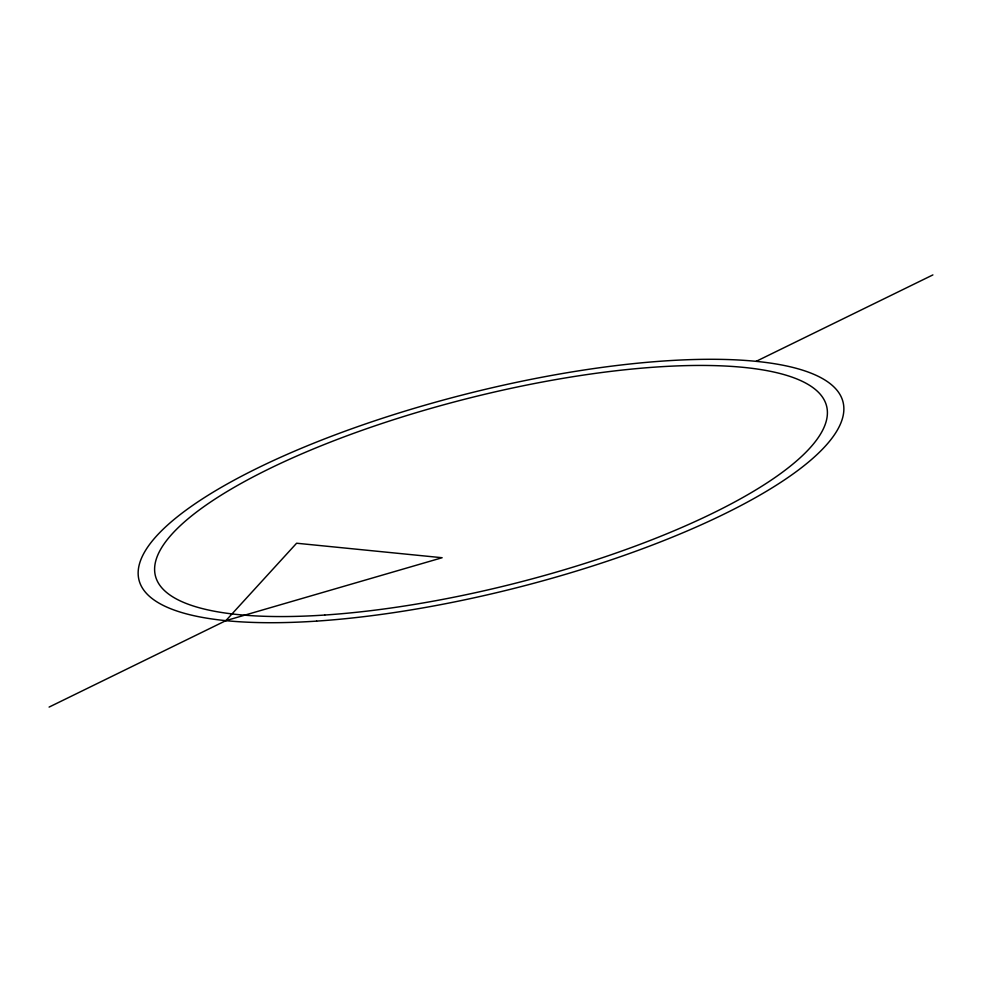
<?xml version="1.0" encoding="UTF-8"?>
<svg xmlns="http://www.w3.org/2000/svg" width="982" height="982" viewBox="0 0 982 982"><rect width="100%" height="100%" fill="white"/><g stroke="black" fill="none" stroke-linecap="round" stroke-linejoin="round"><path stroke-width="1.47" d="M225.86 620.649L296.601 543.23L442.133 557.727L225.86 620.649L49.1 707.089M756.14 361.351L932.9 274.911M316.597 621.115A363.107 100.09 -14.2 0 0 843.857 408.205A363.107 100.09 -14.2 0 0 312.534 443.68A363.107 100.09 -14.2 0 0 316.597 621.115M324.735 615.039A346.167 95.414 -14.2 0 0 827.396 412.072A346.167 95.414 -14.2 0 0 320.868 445.889A346.167 95.414 -14.2 0 0 324.735 615.039"/></g></svg>
